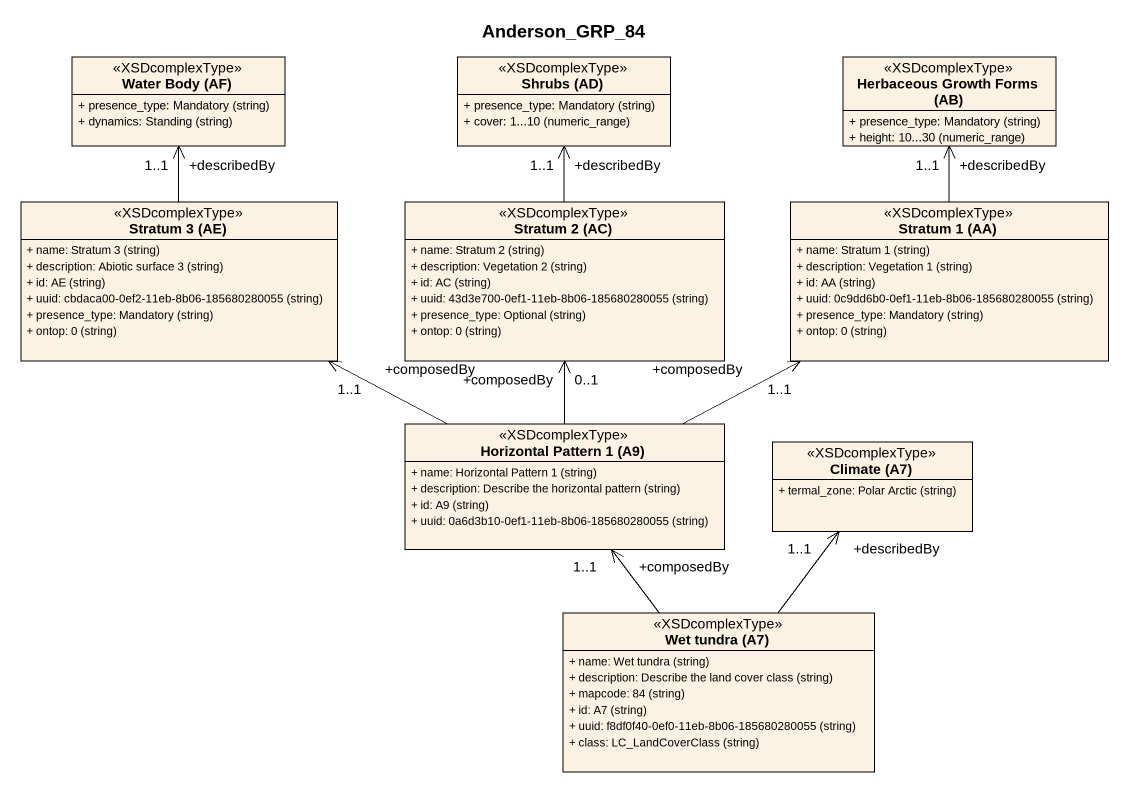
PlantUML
@startuml
title Anderson_GRP_84
hide circle
hide empty members
skinparam classAttributeIconSize 0
class "Water Body (AF)" as Water_Body_AF <<XSDcomplexType>> {
  {field} + presence_type: Mandatory (string)
  {field} + dynamics: Standing (string)
}
class "Shrubs (AD)" as Shrubs_AD <<XSDcomplexType>> {
  {field} + presence_type: Mandatory (string)
  {field} + cover: 1...10 (numeric_range)
}
class "Herbaceous Growth Forms (AB)" as Herbaceous_Growth_Forms_AB <<XSDcomplexType>> {
  {field} + presence_type: Mandatory (string)
  {field} + height: 10...30 (numeric_range)
}
class "Stratum 3 (AE)" as Stratum_3_AE <<XSDcomplexType>> {
  {field} + name: Stratum 3 (string)
  {field} + description: Abiotic surface 3 (string)
  {field} + id: AE (string)
  {field} + uuid: cbdaca00-0ef2-11eb-8b06-185680280055 (string)
  {field} + presence_type: Mandatory (string)
  {field} + ontop: 0 (string)
}
class "Stratum 2 (AC)" as Stratum_2_AC <<XSDcomplexType>> {
  {field} + name: Stratum 2 (string)
  {field} + description: Vegetation 2 (string)
  {field} + id: AC (string)
  {field} + uuid: 43d3e700-0ef1-11eb-8b06-185680280055 (string)
  {field} + presence_type: Optional (string)
  {field} + ontop: 0 (string)
}
class "Stratum 1 (AA)" as Stratum_1_AA <<XSDcomplexType>> {
  {field} + name: Stratum 1 (string)
  {field} + description: Vegetation 1 (string)
  {field} + id: AA (string)
  {field} + uuid: 0c9dd6b0-0ef1-11eb-8b06-185680280055 (string)
  {field} + presence_type: Mandatory (string)
  {field} + ontop: 0 (string)
}
class "Horizontal Pattern 1 (A9)" as Horizontal_Pattern_1_A9 <<XSDcomplexType>> {
  {field} + name: Horizontal Pattern 1 (string)
  {field} + description: Describe the horizontal pattern (string)
  {field} + id: A9 (string)
  {field} + uuid: 0a6d3b10-0ef1-11eb-8b06-185680280055 (string)
}
class "Climate (A7)" as Climate_A7 <<XSDcomplexType>> {
  {field} + termal_zone: Polar Arctic (string)
}
class "Wet tundra (A7)" as Wet_tundra_A7 <<XSDcomplexType>> {
  {field} + name: Wet tundra (string)
  {field} + description: Describe the land cover class (string)
  {field} + mapcode: 84 (string)
  {field} + id: A7 (string)
  {field} + uuid: f8df0f40-0ef0-11eb-8b06-185680280055 (string)
  {field} + class: LC_LandCoverClass (string)
}
Stratum_3_AE -up-> "+describedBy\n1..1" Water_Body_AF
Stratum_2_AC -up-> "+describedBy\n1..1" Shrubs_AD
Stratum_1_AA -up-> "+describedBy\n1..1" Herbaceous_Growth_Forms_AB
Horizontal_Pattern_1_A9 -left-> "+composedBy\n1..1" Stratum_3_AE
Horizontal_Pattern_1_A9 -up-> "+composedBy\n0..1" Stratum_2_AC
Horizontal_Pattern_1_A9 -right-> "+composedBy\n1..1" Stratum_1_AA
Wet_tundra_A7 -up-> "+composedBy\n1..1" Horizontal_Pattern_1_A9
Wet_tundra_A7 -up-> "+describedBy\n1..1" Climate_A7
@enduml
